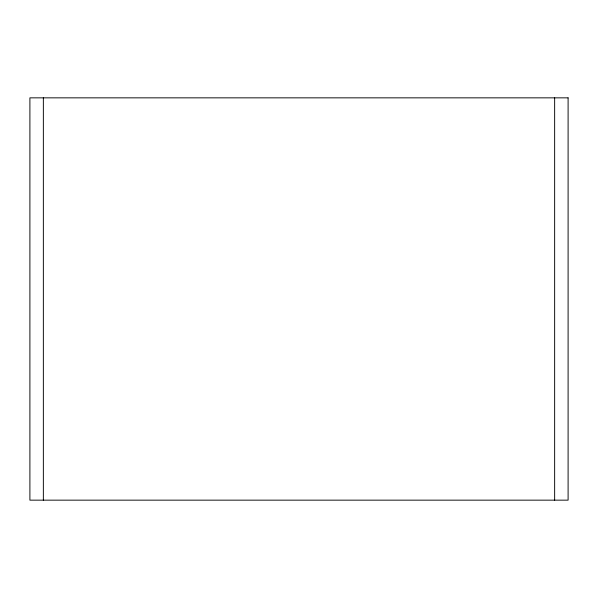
<?xml version="1.0" encoding="UTF-8"?>
<svg xmlns="http://www.w3.org/2000/svg" width="598" height="598" viewBox="0 0 598 598"><rect width="100%" height="100%" fill="white"/><g stroke="black" fill="none" stroke-linecap="round" stroke-linejoin="round"><path stroke-width="0.9" d="M554.645 97.848L554.645 500.152M43.355 97.848L43.355 500.152M568.1 97.848L29.9 97.848L29.9 500.152L568.1 500.152L568.1 97.848"/></g></svg>
